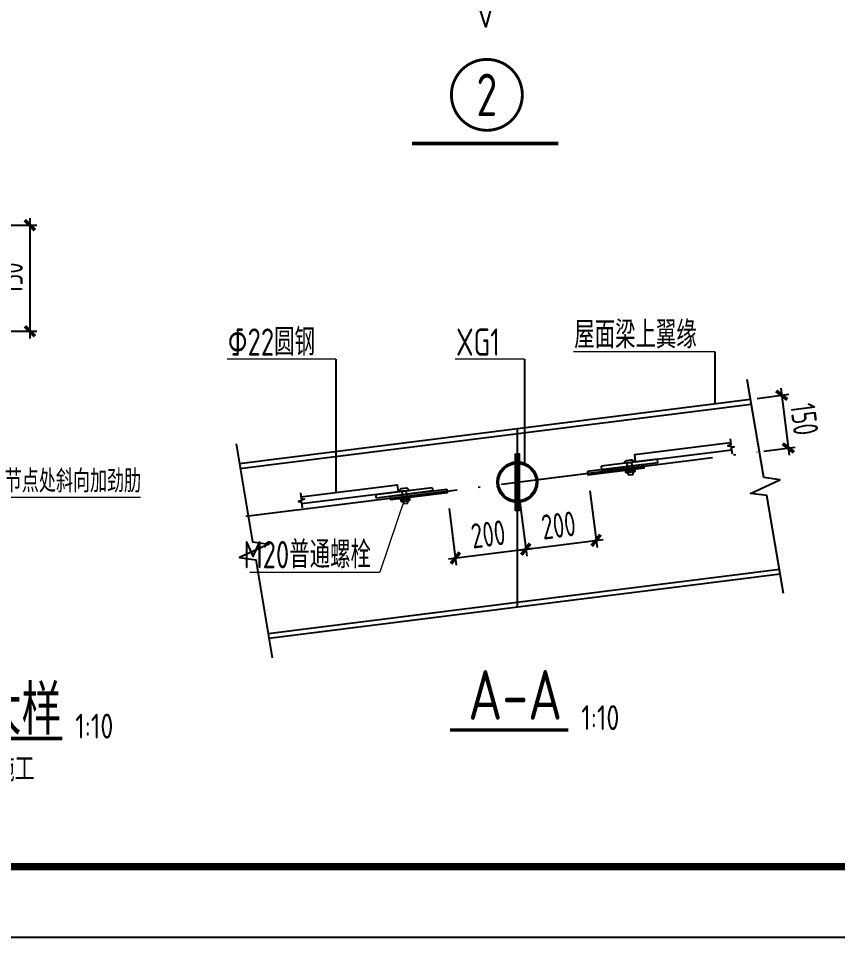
# Model space of a CAD drawing. Extents: x -3102990 to -851544, y -5293060 to -2540151.
# Drawn here: x -1928105 to -1916553, y -2672902 to -2659940 of the extents above; entities that cross this region are included whole.
import ezdxf
from ezdxf.enums import TextEntityAlignment as Align

# ---------------------------------------------------------------- set-up
doc = ezdxf.new("R2010")
doc.units = 0
doc.header["$LTSCALE"] = 1000
doc.header["$PDMODE"] = 1
doc.linetypes.add('DOTE', pattern=[2.42, 2, -0.2, 0.02, -0.2])
doc.layers.get('0').update_dxf_attribs({"linetype": 'CONTINUOUS'})
doc.layers.get('Defpoints').update_dxf_attribs({"linetype": 'CONTINUOUS'})
for name, color, linetype in [('AXIS', 253, 'DOTE'), ('BODY', 2, 'CONTINUOUS'), ('COLU', 7, 'CONTINUOUS'), ('DIM', 3, 'CONTINUOUS'), ('NUM', 7, 'CONTINUOUS'), ('PUB_TITLE', 4, 'CONTINUOUS'), ('REIN', 1, 'CONTINUOUS'), ('TEXT', 7, 'CONTINUOUS'), ('THIN', 7, 'CONTINUOUS')]:
    doc.layers.add(name, color=color, linetype=linetype)
doc.layers.add('yichutu', color=7, linetype='CONTINUOUS', true_color=0xffffff, plot=False)
doc.styles.add('TSSD_Dimension', font='tssdeng.shx', dxfattribs={"width": 0.7, "bigfont": 'Hztxt.shx'})
doc.styles.add('TSSD_Label', font='tssdeng.shx', dxfattribs={"width": 0.75, "bigfont": 'hztxt.shx'})
doc.styles.add('TSSD_Num', font='tssdeng.shx', dxfattribs={"width": 0.75, "bigfont": 'hztxt.shx'})
doc.styles.add('TSSD_Rein', font='Tssdeng.shx', dxfattribs={"width": 0.75, "bigfont": 'hztxt.shx'})
doc.dimstyles.new('TSSD_10_100', dxfattribs={"dimtxt": 350, "dimasz": 100, "dimexe": 100, "dimexo": 250, "dimgap": 100, "dimtad": 1, "dimdec": 0, "dimlfac": 0.1, "dimzin": 0, "dimdsep": 46, "dimtxsty": 'TSSD_Dimension', "dimblk": 'ARCHTICK', "dimcen": 0, "dimdle": 100, "dimclrt": 7, "dimadec": 0, "dimazin": 0, "dimtfac": 1, "dimtdec": 0, "dimtix": 1, "dimtmove": 2, "dimatfit": 3, "dimldrblk": 'ARCHTICK', "dimfxl": 1, "dimtolj": 1, "dimtzin": 0, "dimarcsym": 0})
doc.dimstyles.new('TSSD_20_100', dxfattribs={"dimtxt": 350, "dimasz": 100, "dimexe": 100, "dimexo": 250, "dimgap": 100, "dimtad": 1, "dimdec": 0, "dimlfac": 0.2, "dimzin": 0, "dimdsep": 46, "dimtxsty": 'TSSD_Dimension', "dimblk": 'ARCHTICK', "dimcen": 0, "dimdle": 100, "dimclrt": 7, "dimadec": 0, "dimazin": 0, "dimtfac": 1, "dimtdec": 0, "dimtix": 1, "dimtmove": 2, "dimatfit": 3, "dimfxl": 1, "dimtolj": 1, "dimtzin": 0, "dimarcsym": 0})

# ---------------------------------------------------------------- blocks, each defined once
blk = doc.blocks.new('_ArchTick')
at = {"color": 0, "const_width": 0.5}
blk.add_lwpolyline([(-0.71, -0.71), (0.71, 0.71)], dxfattribs=at)
blk = doc.blocks.new('*D2658')
at = {"layer": 'Defpoints', "color": 0}
for p in [(-1928816, -2662856), (-1928773, -2664352), (-1927943, -2664352)]:
    blk.add_point(p, dxfattribs=at)
at = {"layer": 'DIM', "color": 0, "lineweight": -2}
for p, q in [((-1927943, -2662756), (-1927943, -2664452)), ((-1928566, -2662856), (-1927843, -2662856)), ((-1928523, -2664352), (-1927843, -2664352))]:
    blk.add_line(p, q, dxfattribs=at)
at = {"layer": 'DIM', "color": 0, "lineweight": -2, "xscale": 100, "yscale": 100, "zscale": 100}
for p, rotation in [((-1927943, -2662856), 90), ((-1927943, -2664352), 270)]:
    blk.add_blockref('_ArchTick', p, dxfattribs=dict(at, rotation=rotation))
at = {"layer": 'DIM', "color": 7, "lineweight": 9, "insert": (-1928218, -2663604), "char_height": 350, "attachment_point": 5, "rotation": 90, "style": 'TSSD_Dimension'}
blk.add_mtext('\\A1;150', dxfattribs=at)
blk = doc.blocks.new('*D2697')
at = {"layer": 'Defpoints', "color": 0, "ltscale": 1.5}
for p in [(-1921069, -2666479), (-1922061, -2666604), (-1920950, -2667425)]:
    blk.add_point(p, dxfattribs=at)
at = {"layer": 'DIM', "color": 0, "lineweight": -2, "ltscale": 1.5}
for p, q in [((-1922030, -2666852), (-1921930, -2667649)), ((-1921038, -2666727), (-1920937, -2667524)), ((-1922041, -2667562), (-1920851, -2667412))]:
    blk.add_line(p, q, dxfattribs=at)
at = {"layer": 'DIM', "color": 0, "lineweight": -2, "ltscale": 1.5, "xscale": 100, "yscale": 100, "zscale": 100}
for p, rotation in [((-1920950, -2667425), 7.171807310433772), ((-1921942, -2667549), 187.1718073104338)]:
    blk.add_blockref('_ArchTick', p, dxfattribs=dict(at, rotation=rotation))
at = {"layer": 'DIM', "color": 7, "ltscale": 1.5, "insert": (-1921480, -2667214), "char_height": 350, "attachment_point": 5, "rotation": 7.1718, "style": 'TSSD_Dimension'}
blk.add_mtext('\\A1;200', dxfattribs=at)
blk = doc.blocks.new('*D2698')
at = {"layer": 'Defpoints', "color": 0, "ltscale": 1.5}
for p in [(-1920077, -2666354), (-1921069, -2666479), (-1919958, -2667300)]:
    blk.add_point(p, dxfattribs=at)
at = {"layer": 'DIM', "color": 0, "lineweight": -2, "ltscale": 1.5}
for p, q in [((-1920046, -2666602), (-1919945, -2667399)), ((-1921038, -2666727), (-1920937, -2667524)), ((-1921049, -2667437), (-1919859, -2667287))]:
    blk.add_line(p, q, dxfattribs=at)
at = {"layer": 'DIM', "color": 0, "lineweight": -2, "ltscale": 1.5, "xscale": 100, "yscale": 100, "zscale": 100}
for p, rotation in [((-1919958, -2667300), 7.171807318194249), ((-1920950, -2667425), 187.1718073181942)]:
    blk.add_blockref('_ArchTick', p, dxfattribs=dict(at, rotation=rotation))
at = {"layer": 'DIM', "color": 7, "ltscale": 1.5, "insert": (-1920488, -2667089), "char_height": 350, "attachment_point": 5, "rotation": 7.1718, "style": 'TSSD_Dimension'}
blk.add_mtext('\\A1;200', dxfattribs=at)
blk = doc.blocks.new('*D2699')
at = {"layer": 'Defpoints', "color": 0, "ltscale": 1.5}
for p in [(-1917937, -2665329), (-1917843, -2666073), (-1917248, -2665998)]:
    blk.add_point(p, dxfattribs=at)
at = {"layer": 'DIM', "color": 0, "lineweight": -2, "ltscale": 1.5}
for p, q in [((-1917354, -2665155), (-1917235, -2666097)), ((-1917689, -2665298), (-1917242, -2665241)), ((-1917595, -2666042), (-1917149, -2665986))]:
    blk.add_line(p, q, dxfattribs=at)
at = {"layer": 'DIM', "color": 0, "lineweight": -2, "ltscale": 1.5, "xscale": 100, "yscale": 100, "zscale": 100}
for p, rotation in [((-1917341, -2665254), 97.17180731073702), ((-1917248, -2665998), 277.1718073107371)]:
    blk.add_blockref('_ArchTick', p, dxfattribs=dict(at, rotation=rotation))
at = {"layer": 'DIM', "color": 7, "ltscale": 1.5, "insert": (-1917022, -2665592), "char_height": 350, "attachment_point": 5, "rotation": 277.1718, "style": 'TSSD_Dimension'}
blk.add_mtext('\\A1;150', dxfattribs=at)
blk = doc.blocks.new('ts_idx1')
at = {"color": 0, "linetype": 'ByBlock', "lineweight": -2, "const_width": 0.04}
blk.add_lwpolyline([(-0.5, 0, 1), (0.5, 0, 1)], format="xyb", close=True, dxfattribs=at)
at = {"color": 0, "linetype": 'ByBlock', "lineweight": -2, "style": 'TSSD_Num', "width": 0.75}
blk.add_attdef('A', text='', height=0.6, dxfattribs=at).set_placement((0, 0), align=Align.MIDDLE_CENTER)
blk = doc.blocks.new('A$C16496DF1')
at = {"layer": 'PUB_TITLE'}
blk.add_lwpolyline([(0, 0), (0, 42000), (104100, 42000), (104100, 0)], close=True, dxfattribs=at)
at = {"layer": 'PUB_TITLE', "const_width": 100}
blk.add_lwpolyline([(103100, 1000), (103100, 41000), (713, 41000), (713, 1000), (103100, 1000)], dxfattribs=at)
blk = doc.blocks.new('yct-1041-420-104100-42000-100-2006.0')
at = {"layer": 'yichutu', "color": 7, "true_color": 0xffffff}
blk.add_lwpolyline([(0, 0), (0, 42000), (104100, 42000), (104100, 0)], close=True, dxfattribs=at)

msp = doc.modelspace()

# ---------------------------------------------------------------- linework, layer by layer
at = {"ltscale": 1.5}
for p, q in [((-1918283.26, -2664642.03), (-1918283.26, -2665378.11)), ((-1923627.36, -2664745.07), (-1923627.36, -2666624.66)), ((-1920967, -2664745.07), (-1920967, -2666212.76))]:
    msp.add_line(p, q, dxfattribs=at)
for radius in [285, 265]:
    msp.add_circle((-1921068.96, -2666478.9), radius, dxfattribs=at)
at = {"layer": 'AXIS', "ltscale": 1.5}
for p, q in [((-1921068.96, -2665722.99), (-1921068.96, -2668240.44)), ((-1924895.07, -2666960.34), (-1917687.91, -2666053.47))]:
    msp.add_line(p, q, dxfattribs=at)
at = {"layer": 'BODY'}
for points in [[(-1919444.72, -2666317.14), (-1919438.26, -2666368.46), (-1919443.27, -2666374.9), (-1919494.77, -2666381.38), (-1919501.21, -2666376.38), (-1919504.48, -2666350.45), (-1919520.69, -2666352.49), (-1919529.96, -2666350.14), (-1919536.69, -2666343.35), (-1919538.51, -2666328.94), (-1919413.89, -2666313.26), (-1919411.74, -2666330.32), (-1919416.92, -2666335.91), (-1919425.31, -2666340.49), (-1919504.48, -2666350.45), (-1919507.67, -2666325.06), (-1919531.73, -2666328.08), (-1919532.63, -2666320.97), (-1919545.18, -2666322.55), (-1919546.44, -2666312.52), (-1919410.27, -2666295.39), (-1919409.01, -2666305.42), (-1919421.56, -2666307), (-1919420.66, -2666314.11), (-1919421.56, -2666307), (-1919532.63, -2666320.97), (-1919545.18, -2666322.55), (-1919546.44, -2666312.52), (-1919509.83, -2666307.91), (-1919522.31, -2666208.7), (-1919556.49, -2666213), (-1919556.76, -2666209.36), (-1919556.58, -2666205.14), (-1919555.86, -2666200.84), (-1919554.61, -2666196.69), (-1919552.76, -2666192.57), (-1919550.28, -2666188.58), (-1919547.5, -2666185.19), (-1919543.97, -2666181.91), (-1919539.69, -2666178.95), (-1919535.42, -2666176.84), (-1919526.61, -2666174.52), (-1919463.66, -2666166.59), (-1919454.56, -2666166.66), (-1919449.9, -2666167.65), (-1919445.02, -2666169.45), (-1919440.79, -2666171.76), (-1919437.25, -2666174.36), (-1919433.86, -2666177.61), (-1919431.05, -2666181.15), (-1919428.81, -2666184.86), (-1919427.05, -2666188.84), (-1919425.83, -2666192.89), (-1919425.18, -2666196.47), (-1919459.36, -2666200.77), (-1919522.31, -2666208.7), (-1919459.36, -2666200.77), (-1919446.88, -2666299.99)], [(-1922682.64, -2666724.56), (-1922676.18, -2666775.88), (-1922669.74, -2666780.89), (-1922618.23, -2666774.41), (-1922613.23, -2666767.96), (-1922616.49, -2666742.03), (-1922600.28, -2666739.99), (-1922591.88, -2666735.42), (-1922587.04, -2666727.17), (-1922588.85, -2666712.76), (-1922713.47, -2666728.44), (-1922711.32, -2666745.51), (-1922704.92, -2666749.64), (-1922695.65, -2666751.99), (-1922616.49, -2666742.03), (-1922619.69, -2666716.64), (-1922595.63, -2666713.61), (-1922596.52, -2666706.5), (-1922583.97, -2666704.92), (-1922585.23, -2666694.89), (-1922721.4, -2666712.02), (-1922720.14, -2666722.06), (-1922707.59, -2666720.48), (-1922706.69, -2666727.59), (-1922707.59, -2666720.48), (-1922596.52, -2666706.5), (-1922583.97, -2666704.92), (-1922585.23, -2666694.89), (-1922621.84, -2666699.5), (-1922634.33, -2666600.28), (-1922600.15, -2666595.98), (-1922600.79, -2666592.39), (-1922602.01, -2666588.34), (-1922603.77, -2666584.36), (-1922606.02, -2666580.65), (-1922608.83, -2666577.12), (-1922612.21, -2666573.87), (-1922615.75, -2666571.26), (-1922619.98, -2666568.96), (-1922624.86, -2666567.16), (-1922629.52, -2666566.17), (-1922638.63, -2666566.1), (-1922701.58, -2666574.02), (-1922710.39, -2666576.34), (-1922714.66, -2666578.45), (-1922718.94, -2666581.41), (-1922722.46, -2666584.69), (-1922725.25, -2666588.09), (-1922727.72, -2666592.08), (-1922729.57, -2666596.2), (-1922730.82, -2666600.35), (-1922731.54, -2666604.64), (-1922731.72, -2666608.87), (-1922731.46, -2666612.5), (-1922697.28, -2666608.2), (-1922634.33, -2666600.28), (-1922697.28, -2666608.2), (-1922684.79, -2666707.42)]]:
    msp.add_lwpolyline(points, dxfattribs=at)
at = {"layer": 'COLU'}
for points in [[(-1918060.95, -2665924.36), (-1919417.75, -2666094.75), (-1919405.27, -2666193.97), (-1918045.52, -2666022.87)], [(-1924120.58, -2666686.84), (-1922763.86, -2666515.79), (-1922751.37, -2666615.01), (-1924111.12, -2666786.1)]]:
    msp.add_lwpolyline(points, dxfattribs=at)
for points in [[(-1921093.96, -2666078.9), (-1921043.96, -2666078.9), (-1921043.96, -2666878.9), (-1921093.96, -2666878.9)], [(-1919887.71, -2666254.67), (-1919881.47, -2666304.28), (-1919087.73, -2666204.41), (-1919093.97, -2666154.8)], [(-1920079.9, -2666329.25), (-1920073.66, -2666378.86), (-1919279.92, -2666278.98), (-1919286.16, -2666229.38)], [(-1922268.93, -2666554.3), (-1922262.69, -2666603.91), (-1923056.43, -2666703.79), (-1923062.67, -2666654.18)], [(-1922064.25, -2666578.94), (-1922058.01, -2666628.55), (-1922851.75, -2666728.43), (-1922858, -2666678.82)]]:
    msp.add_lwpolyline(points, close=True, dxfattribs=at)
at = {"layer": 'NUM', "const_width": 50}
for points in [[(-1922554.51, -2661703.61), (-1920488.9, -2661703.61)], [(-1922018.55, -2669974.99), (-1920349.73, -2669974.99)], [(-1932320.33, -2670095.28), (-1927485.34, -2670095.28)]]:
    msp.add_lwpolyline(points, dxfattribs=at)
at = {"layer": 'REIN', "color": 4}
for p, q in [((-1924988.7, -2666216.21), (-1917781.55, -2665309.33)), ((-1924979.97, -2666285.66), (-1917772.81, -2665378.79)), ((-1924580.51, -2668611.74), (-1917373.35, -2667704.87)), ((-1924571.77, -2668681.19), (-1917364.61, -2667774.32))]:
    msp.add_line(p, q, dxfattribs=at)
at = {"layer": 'TEXT', "lineweight": 5}
for p, q in [((-1918283.26, -2664642.03), (-1920277.56, -2664642.03)), ((-1923627.36, -2664745.07), (-1925162.73, -2664745.07)), ((-1920967, -2664745.07), (-1921944.18, -2664745.07)), ((-1928417.24, -2666689.77), (-1926384.12, -2666689.77)), ((-1922653.32, -2666703.46), (-1923009.83, -2667747.57)), ((-1924841.83, -2667747.57), (-1923009.83, -2667747.57))]:
    msp.add_line(p, q, dxfattribs=at)
at = {"layer": 'THIN', "ltscale": 1.5}
for points in [[(-1920464.47, -2659785.74), (-1921276.97, -2659785.74), (-1921364.47, -2659510.74), (-1921514.47, -2660060.74), (-1921601.97, -2659785.74), (-1922414.47, -2659785.74)], [(-1917317.91, -2668050.4), (-1917551.4, -2666670.01), (-1917779.99, -2666637.68), (-1917366.17, -2666445.98), (-1917594.76, -2666413.65), (-1917828.24, -2665033.25)], [(-1925035.4, -2665940.13), (-1924801.92, -2667320.52), (-1924573.32, -2667352.85), (-1924987.15, -2667544.55), (-1924758.55, -2667576.88), (-1924525.07, -2668957.27)], [(-1918067.93, -2665868.9), (-1918057.96, -2665948.13), (-1918099.79, -2665967.48), (-1918009.64, -2665980.28), (-1918051.48, -2665999.63), (-1918041.51, -2666078.86)], [(-1924127.56, -2666631.38), (-1924117.59, -2666710.61), (-1924072.27, -2666718.99), (-1924156.43, -2666753.73), (-1924111.11, -2666762.11), (-1924101.14, -2666841.34)]]:
    msp.add_lwpolyline(points, dxfattribs=at)

# ---------------------------------------------------------------- block references
at = {"ltscale": 1.5}
msp.add_blockref('A$C16496DF1', (-2013033.89, -2672902.4), dxfattribs=at)
at = {"layer": 'THIN'}
ref = msp.add_blockref('ts_idx1', (-1921498.56, -2661018.55), dxfattribs=dict(at, xscale=999.9999799998477, yscale=999.9999799998477, zscale=999.9999800000003))
ref.add_attrib('2', '2', dxfattribs={"height": 600, "style": 'TSSD_Num', "width": 0.75}).set_placement((-1921498.56, -2661018.55), align=Align.MIDDLE_CENTER)
at = {"layer": 'yichutu'}
msp.add_blockref('yct-1041-420-104100-42000-100-2006.0', (-2013033.89, -2672902.4), dxfattribs=at)

# ---------------------------------------------------------------- texts
at = {"layer": 'TEXT', "lineweight": 5}
for s, height, style, width, p in [('屋面梁上翼缘', 384, 'TSSD_Rein', 0.75, (-1920266.37, -2664593.36)), ('Φ22圆钢', 384, 'TSSD_Rein', 0.75, (-1925151.54, -2664696.41)), ('XG1', 384, 'TSSD_Rein', 0.75, (-1921932.99, -2664696.41)), ('节点处斜向加劲肋', 320, 'TSSD_Rein', 0.75, (-1928295, -2666624.75)), ('M20普通螺栓', 384, 'TSSD_Rein', 0.75, (-1924928.82, -2667694.42)), ('1:10', 350, 'TSSD_Label', 0.8, (-1920167.48, -2669974.99)), ('1:10', 350, 'TSSD_Label', 0.8, (-1927303.08, -2670095.28)), ('节点处有斜向加劲肋按此施工', 350, 'TSSD_Label', 0.8, (-1931517.55, -2670699.71))]:
    msp.add_text(s, height=height, dxfattribs=dict(at, style=style, width=width)).set_placement(p)
at = {"layer": 'TEXT', "lineweight": 5, "style": 'TSSD_Label', "width": 0.8}
for s, p in [('A-A', (-1921098.69, -2669480.36)), ('XG1与梁连接大样', (-1929781.15, -2669654.98))]:
    msp.add_text(s, height=700, dxfattribs=at).set_placement(p, align=Align.MIDDLE)

# ---------------------------------------------------------------- dimensions: what is measured, and where the dimension line sits
at = {"layer": 'DIM', "lineweight": 9}
dim = msp.add_linear_dim(base=(-1927943.14, -2664351.84), p1=(-1928815.76, -2662855.68), p2=(-1928772.99, -2664351.84), angle=90, text='150', dimstyle='TSSD_10_100', dxfattribs=at)
dim.commit()
dim.dimension.update_dxf_attribs({"geometry": '*D2658', "text_midpoint": (-1928218.14, -2663603.76)})
at = {"layer": 'DIM', "ltscale": 1.5}
for p1, p2, distance, picture, middle in [((-1917936.93, -2665328.89), (-1917843.3, -2666073.02), 600.14, '*D2699', (-1917021.83, -2665591.7)), ((-1922061.13, -2666603.75), (-1921068.96, -2666478.9), -953.18, '*D2697', (-1921480.38, -2667214.2))]:
    dim = msp.add_aligned_dim(p1=p1, p2=p2, distance=distance, dimstyle='TSSD_20_100', dxfattribs=at)
    dim.commit()
    dim.dimension.update_dxf_attribs({"geometry": picture, "text_midpoint": middle})
dim = msp.add_linear_dim(base=(-1919957.78, -2667299.78), p1=(-1921068.96, -2666478.9), p2=(-1920076.78, -2666354.06), angle=187.171807, dimstyle='TSSD_20_100', dxfattribs=at)
dim.commit()
dim.dimension.update_dxf_attribs({"geometry": '*D2698', "text_midpoint": (-1920488.2, -2667089.36)})

doc.saveas('drawing.dxf')
